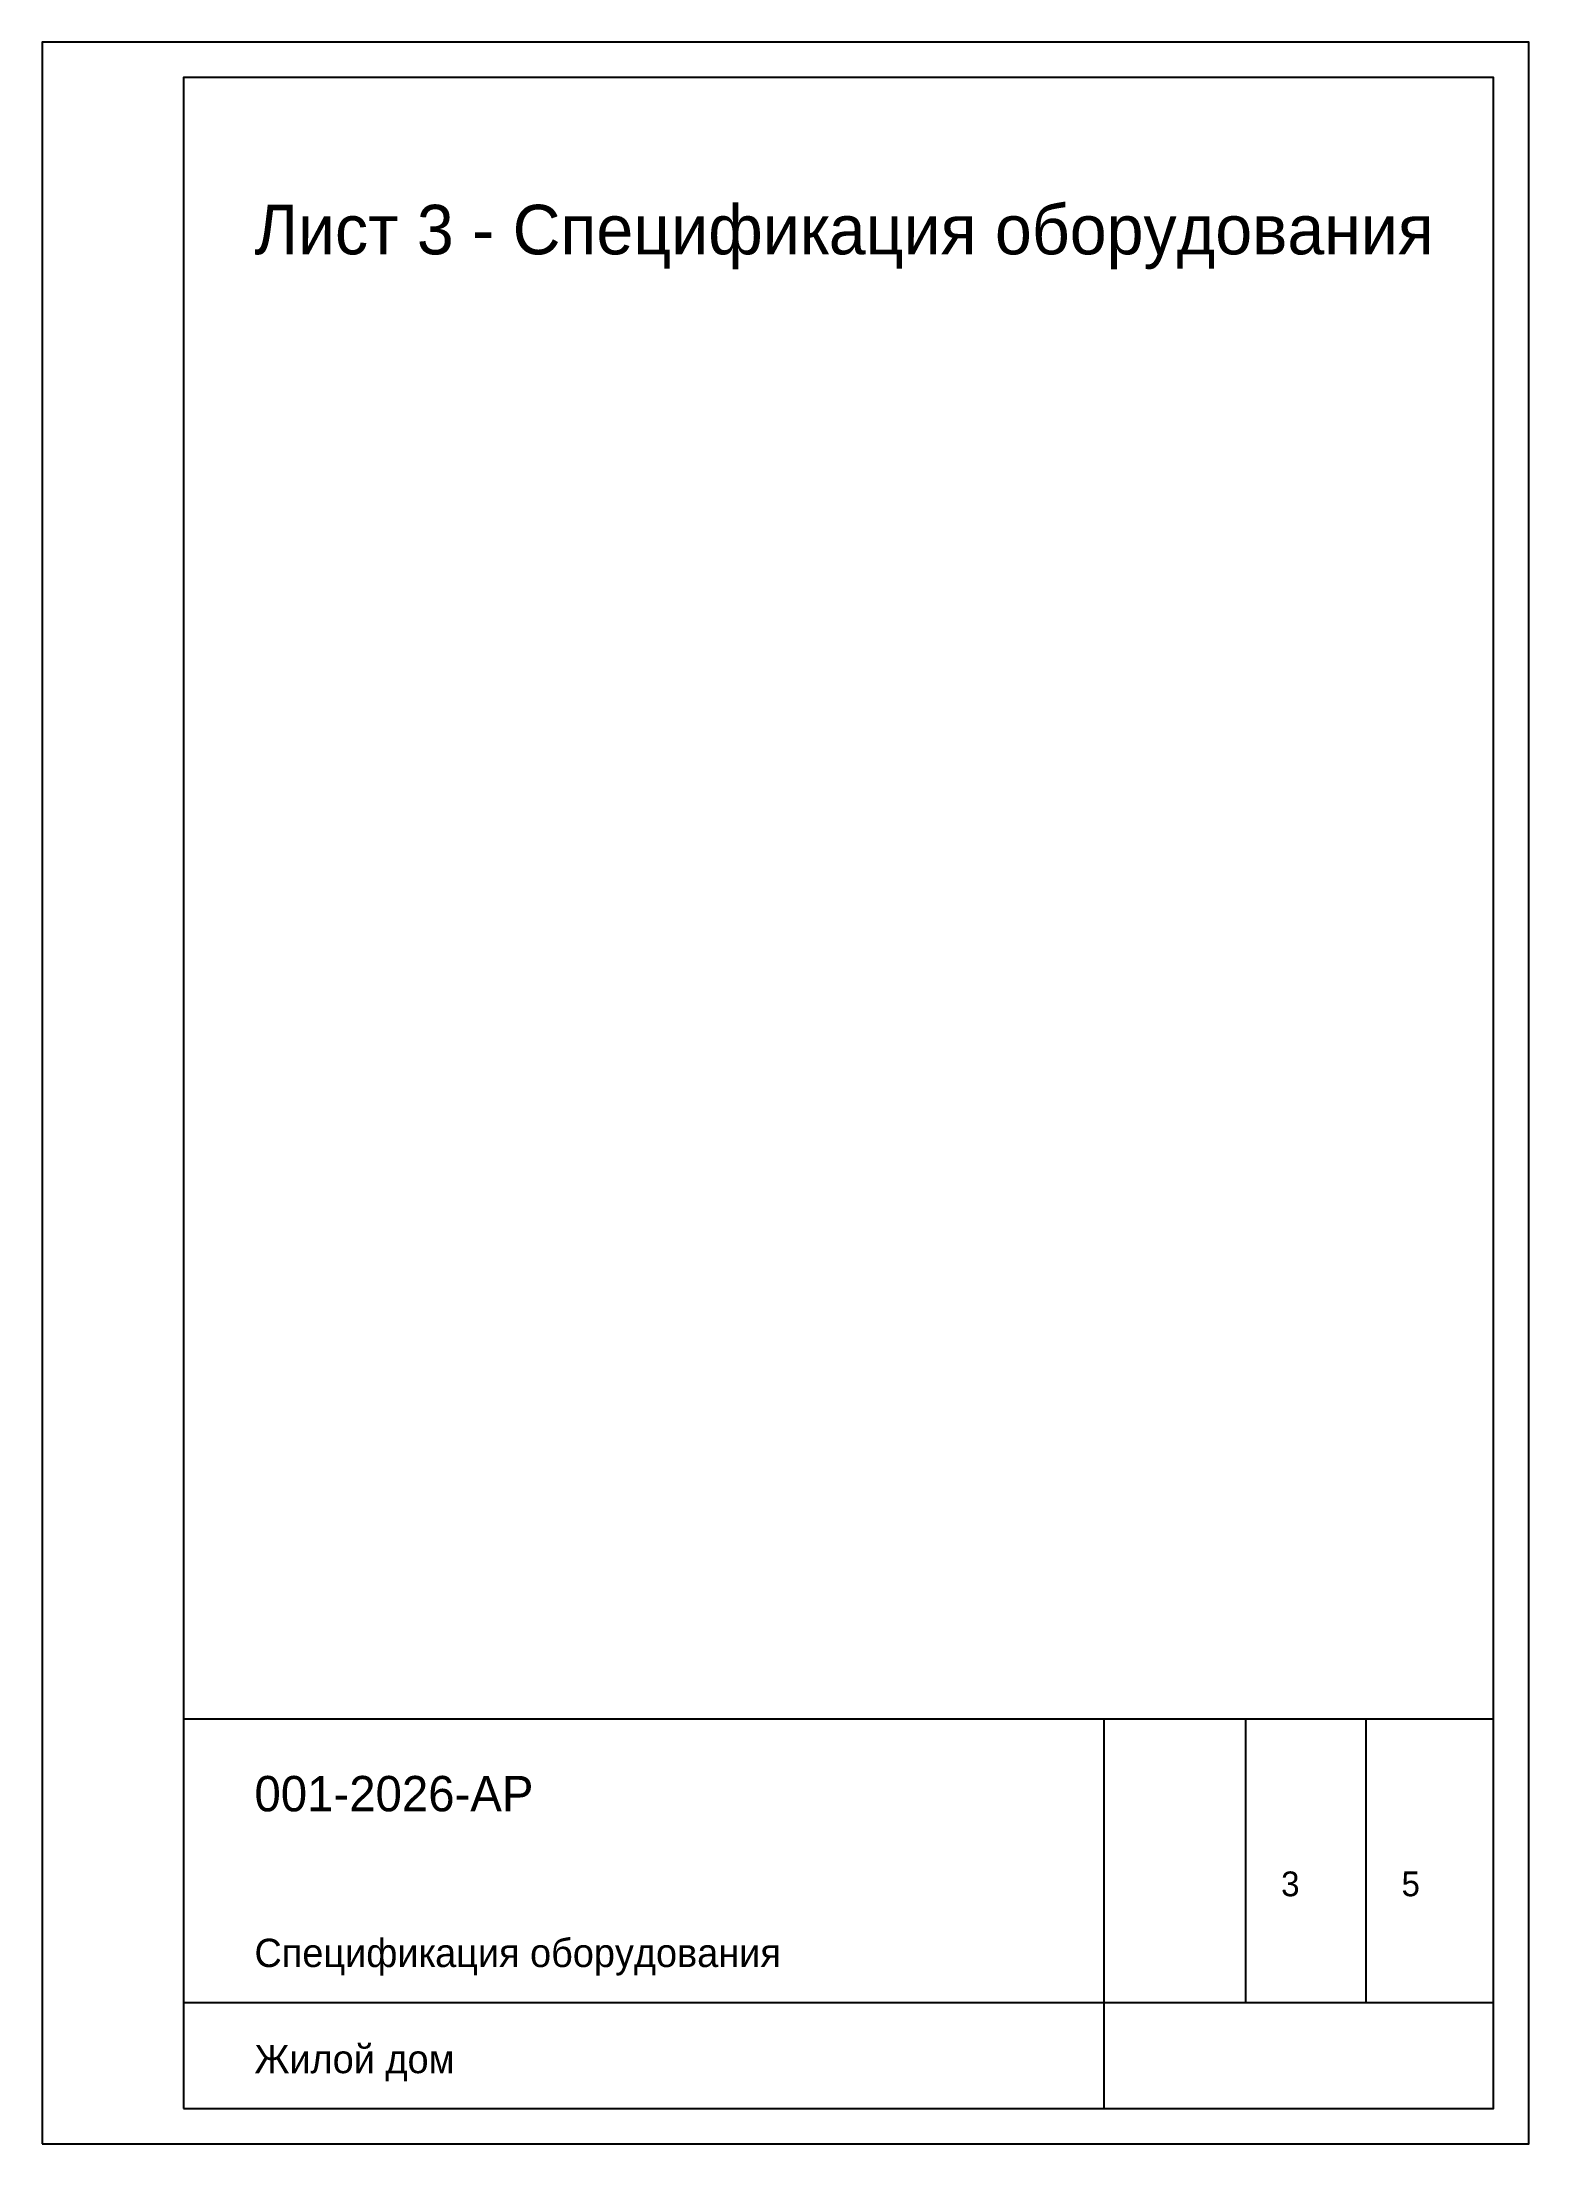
# Paper-space layout '03 - Спецификация' of a CAD drawing. Header units: millimetres. Extents: x 0 to 210, y 0 to 297.
import ezdxf

# ---------------------------------------------------------------- set-up
doc = ezdxf.new("R2010")
doc.units = ezdxf.units.MM

# ---------------------------------------------------------------- blocks, each defined once
blk = doc.blocks.new('STAMP_GOST')
for p, q in [((130, 0), (130, 55)), ((150, 15), (150, 55)), ((167, 15), (167, 55)), ((0, 15), (185, 15))]:
    blk.add_line(p, q)
blk.add_lwpolyline([(0, 0), (185, 0), (185, 55), (0, 55)], close=True)
for tag, p, height in [('DOC_CODE', (10, 42), 5), ('SHEET', (155, 30), 3.5), ('TOTAL_SHEETS', (172, 30), 3.5), ('SHEET_NAME', (10, 20), 4), ('OBJECT_NAME', (10, 5), 4)]:
    blk.add_attdef(tag, p, '', height=height)

psp = doc.layouts.new('03 - Спецификация')

# ---------------------------------------------------------------- linework, layer by layer
for points in [[(0, 0), (210, 0), (210, 297), (0, 297)], [(20, 5), (205, 5), (205, 292), (20, 292)]]:
    psp.add_lwpolyline(points, close=True)

# ---------------------------------------------------------------- block references
psp.add_blockref('STAMP_GOST', (20, 5)).add_auto_attribs({'DOC_CODE': '001-2026-АР', 'SHEET': '3', 'TOTAL_SHEETS': '5', 'SHEET_NAME': 'Спецификация оборудования', 'OBJECT_NAME': 'Жилой дом'})

# ---------------------------------------------------------------- texts
psp.add_text('Лист 3 - Спецификация оборудования', height=7).set_placement((30, 267))

doc.saveas('drawing.dxf')
